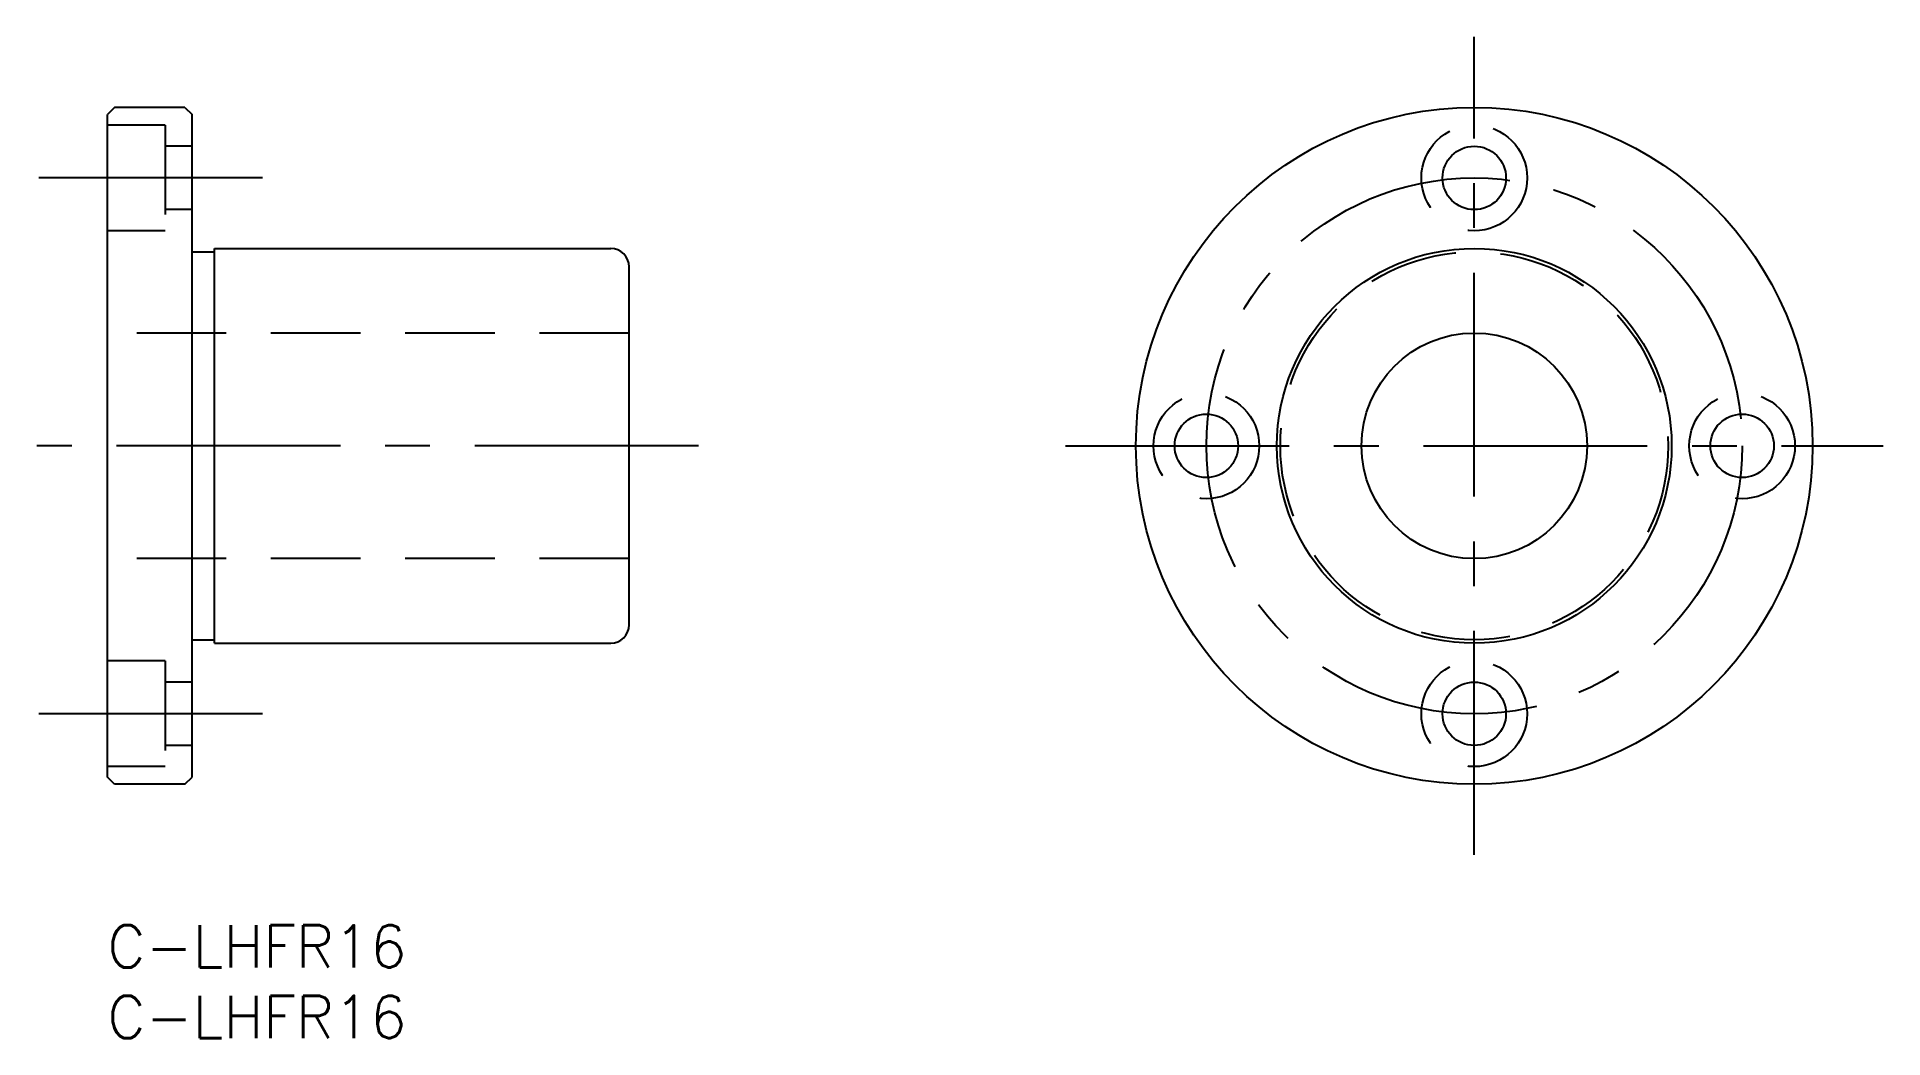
# Model space of a CAD drawing. Extents: x -5 to 126, y -8 to 63.
import ezdxf

# ---------------------------------------------------------------- set-up
doc = ezdxf.new("R2010")
doc.units = 0
doc.header["$LTSCALE"] = 0.5
doc.linetypes.add('CENTER', pattern=[50.8, 31.75, -6.35, 6.35, -6.35])
doc.linetypes.add('DASHED', pattern=[19.05, 12.7, -6.35])
for name, color, linetype in [('MSM_CENTER', 1, 'CENTER'), ('MSM_CONTINUOUS', 7, 'CONTINUOUS'), ('MSM_DASHED', 4, 'DASHED'), ('MSM_PART_NUMBER', 7, 'CONTINUOUS')]:
    doc.layers.add(name, color=color, linetype=linetype)
doc.styles.get("Standard").update_dxf_attribs({"font": 'txt.shx', "height": 3, "bigfont": 'bigfont.shx'})

# ---------------------------------------------------------------- blocks, each defined once
blk = doc.blocks.new('*U24')
at = {"layer": 'MSM_PART_NUMBER'}
blk.add_text('C-LHFR16', height=3, dxfattribs=at).set_placement((0, -3))
blk = doc.blocks.new('*U25')
at = {"layer": 'MSM_PART_NUMBER'}
blk.add_text('C-LHFR16', height=3, dxfattribs=at).set_placement((0, -8))

msp = doc.modelspace()

# ---------------------------------------------------------------- linework, layer by layer
at = {"layer": 'MSM_CENTER'}
for p, q in [((96.95, 5), (96.95, 63)), ((11, 53), (-5, 53)), ((41.93, 34), (-5, 34)), ((67.95, 34), (125.95, 34)), ((11, 15), (-5, 15))]:
    msp.add_line(p, q, dxfattribs=at)
msp.add_circle((96.95, 34), 19, dxfattribs=at)
at = {"layer": 'MSM_CONTINUOUS'}
for p, q in [((0.5, 58), (0, 57.5)), ((5.5, 58), (0.5, 58)), ((5.5, 58), (6, 57.5)), ((0, 10.5), (0, 57.5)), ((6, 10.5), (6, 57.5)), ((6, 47.75), (7.6, 47.75)), ((7.6, 48), (35.7, 48)), ((7.6, 20), (7.6, 48)), ((37, 21.3), (37, 46.7)), ((6, 20.25), (7.6, 20.25)), ((7.6, 20), (35.7, 20)), ((13.38, 20), (13.38, 20)), ((20.75, 20), (20.75, 20)), ((0.5, 10), (0, 10.5)), ((5.5, 10), (6, 10.5)), ((5.5, 10), (0.5, 10))]:
    msp.add_line(p, q, dxfattribs=at)
for centre, radius in [((96.95, 34), 24), ((96.95, 53), 2.25), ((96.95, 34), 14), ((96.95, 34), 8), ((77.95, 34), 2.25), ((115.95, 34), 2.25), ((96.95, 15), 2.25)]:
    msp.add_circle(centre, radius, dxfattribs=at)
for centre, start, end in [((35.7, 46.7), 0, 90), ((35.7, 21.3), 270, 0)]:
    msp.add_arc(centre, 1.3, start, end, dxfattribs=at)
at = {"layer": 'MSM_DASHED'}
for p, q in [((4.1, 56.75), (0, 56.75)), ((4.1, 56.75), (4.1, 49.25)), ((6, 55.25), (4.1, 55.25)), ((6, 50.75), (4.1, 50.75)), ((4.1, 49.25), (0, 49.25)), ((37, 42), (0, 42)), ((37, 26), (0, 26)), ((4.1, 18.75), (0, 18.75)), ((4.1, 18.75), (4.1, 11.25)), ((6, 17.25), (4.1, 17.25)), ((6, 12.75), (4.1, 12.75)), ((4.1, 11.25), (0, 11.25))]:
    msp.add_line(p, q, dxfattribs=at)
for centre, radius in [((96.95, 53), 3.75), ((96.95, 34), 13.75), ((77.95, 34), 3.75), ((115.95, 34), 3.75), ((96.95, 15), 3.75)]:
    msp.add_circle(centre, radius, dxfattribs=at)

# ---------------------------------------------------------------- block references
at = {"layer": 'MSM_CONTINUOUS'}
for name in ['*U24', '*U25']:
    msp.add_blockref(name, (0, 0), dxfattribs=at)

doc.saveas('drawing.dxf')
